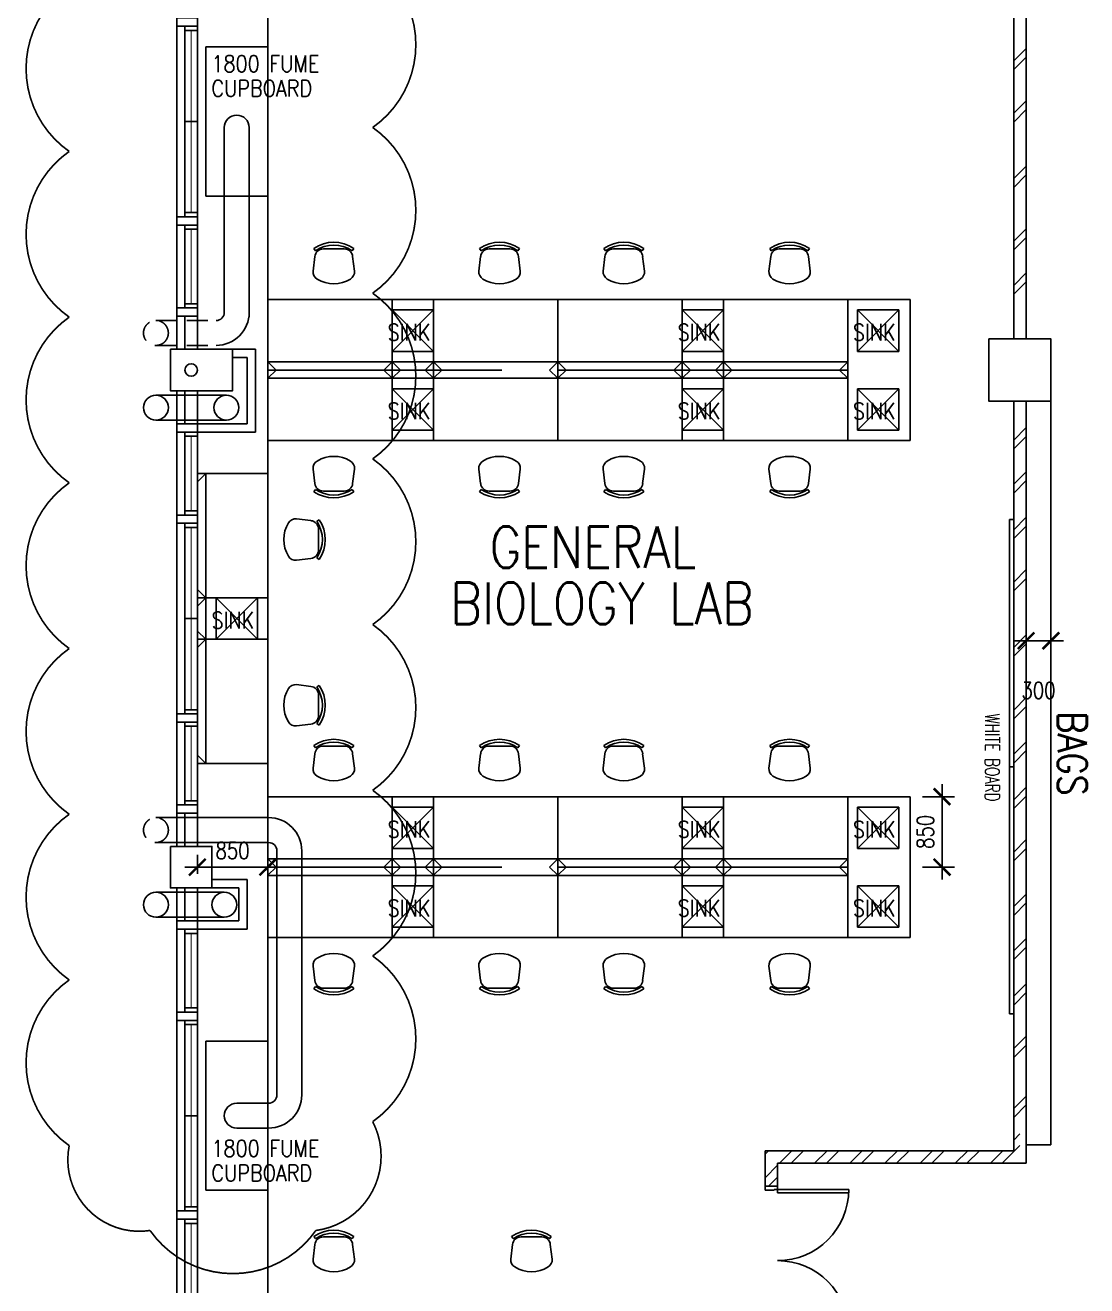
# Model space of a CAD drawing. Extents: x 2687779 to 2997471, y -863049 to -631414.
# Drawn here: x 2944002 to 2956812, y -837477 to -822262 of the extents above; entities that cross this region are included whole.
import ezdxf

# ---------------------------------------------------------------- set-up
doc = ezdxf.new("R2010")
doc.units = 0
doc.header["$LTSCALE"] = 10
doc.header["$MEASUREMENT"] = 0
doc.header["$PDMODE"] = 34
doc.linetypes.add('HIDDEN', pattern=[0.375, 0.25, -0.125])
doc.layers.get('0').update_dxf_attribs({"linetype": 'CONTINUOUS'})
doc.layers.get('DEFPOINTS').update_dxf_attribs({"linetype": 'CONTINUOUS'})
for name, color, linetype in [('BO', 7, 'CONTINUOUS'), ('COL', 3, 'CONTINUOUS'), ('DR', 7, 'CONTINUOUS'), ('FURN', 1, 'CONTINUOUS'), ('hatch', 7, 'CONTINUOUS'), ('RISERFUME', 1, 'CONTINUOUS'), ('RWDP', 145, 'CONTINUOUS'), ('T50', 3, 'CONTINUOUS'), ('WALL', 2, 'CONTINUOUS'), ('WIN', 5, 'CONTINUOUS')]:
    doc.layers.add(name, color=color, linetype=linetype)
doc.styles.add('ROMANS', font='romans.shx', dxfattribs={"width": 0.8, "height": 100})
doc.styles.get("Standard").update_dxf_attribs({"font": 'ROMANS.SHX'})
doc.dimstyles.new('STANDARD$0', dxfattribs={"dimscale": 0, "dimtxt": 8, "dimasz": 6, "dimexe": 1, "dimexo": 1, "dimgap": 3, "dimtad": 1, "dimdec": 0, "dimlfac": -1, "dimrnd": 1, "dimzin": 0, "dimdsep": 46, "dimtxsty": 'Standard', "dimcen": 0, "dimclrd": 5, "dimclre": 250, "dimadec": 0, "dimazin": 0, "dimtfac": 1, "dimtdec": 4, "dimtofl": 0, "dimtmove": 0, "dimatfit": 3, "dimfxl": 1, "dimtolj": 1, "dimtzin": 0, "dimarcsym": 0})

# ---------------------------------------------------------------- blocks, each defined once
blk = doc.blocks.new('DR-1800-B')
at = {"layer": 'DR'}
for p, q in [((-50, 0), (0, 0)), ((0, 0), (0, -150)), ((-1800, 0), (-1800, -150)), ((-1750, 0), (-1800, 0)), ((-1800, -150), (-1760, -150)), ((-1760, -150), (-1760, -110)), ((-1760, -110), (-1750, -110)), ((-1760, -150), (-1760, -1010)), ((-1720, -150), (-1760, -150)), ((-1750, -110), (-1750, 0)), ((-1720, -1009), (-1720, -150)), ((-80, -1009), (-80, -150)), ((-80, -150), (-40, -150)), ((-50, -110), (-50, 0)), ((-40, -110), (-50, -110)), ((-40, -150), (-40, -110)), ((-40, -150), (-40, -1010)), ((0, -150), (-40, -150))]:
    blk.add_line(p, q, dxfattribs=at)
for centre, start, end in [((-1760, -150), 270, 0), ((-40, -150), 180.0001, 270)]:
    blk.add_arc(centre, 860, start, end, dxfattribs=at)
blk = doc.blocks.new('_ARCHTICK')
at = {"color": 0, "linetype": 'ByBlock', "const_width": 0.15}
blk.add_lwpolyline([(-0.5, -0.5), (0.5, 0.5)], dxfattribs=at)
blk = doc.blocks.new('*D340')
at = {"layer": 'BO', "color": 7, "linetype": 'Continuous', "lineweight": -2, "transparency": 16777216}
for p, q in [((2956079, -829432), (2956079, -829842)), ((2956379, -829432), (2956379, -829842)), ((2955929, -829692), (2956529, -829692))]:
    blk.add_line(p, q, dxfattribs=at)
at = {"layer": 'DEFPOINTS', "color": 0, "linetype": 'Continuous', "transparency": 16777216}
for p in [(2956079, -829282), (2956379, -829282), (2956379, -829692)]:
    blk.add_point(p, dxfattribs=at)
at = {"layer": 'BO', "color": 7, "linetype": 'Continuous', "lineweight": -2, "transparency": 16777216, "xscale": 200, "yscale": 200, "zscale": 200, "rotation": 180}
blk.add_blockref('_ARCHTICK', (2956079, -829692), dxfattribs=at)
at = {"layer": 'BO', "color": 7, "linetype": 'Continuous', "lineweight": -2, "transparency": 16777216, "xscale": 200, "yscale": 200, "zscale": 200}
blk.add_blockref('_ARCHTICK', (2956379, -829692), dxfattribs=at)
at = {"layer": 'BO', "color": 7, "linetype": 'Continuous', "transparency": 16777216, "insert": (2956229, -830292), "char_height": 200, "attachment_point": 5, "style": 'ROMANS'}
blk.add_mtext('\\A1;300', dxfattribs=at)
blk = doc.blocks.new('CHAIR11')
at = {"layer": 'FURN', "color": 1}
for p, q in [((-676, 492), (-653, 318)), ((-176, 492), (-198, 318)), ((-647, 246), (-666, 218)), ((-300, 225), (-552, 225)), ((-205, 246), (-186, 218))]:
    blk.add_line(p, q, dxfattribs=at)
for centre, radius, start, end in [((-426, 260), 385, 58.407, 121.593), ((-574, 501), 102, 121.593, 184.9697), ((-278, 501), 102, 355.0303, 58.407), ((-552, 327), 102, 184.9697, 270), ((-300, 327), 102, 270, 355.0303), ((-426, 569), 425, 235.6197, 304.3803), ((-426, 569), 391, 235.6197, 304.3803)]:
    blk.add_arc(centre, radius, start, end, dxfattribs=at)
blk = doc.blocks.new('*D358')
at = {"layer": 'DEFPOINTS', "color": 0, "linetype": 'Continuous', "transparency": 16777216}
for p in [(2954679, -831574), (2955065, -831574), (2954679, -832424)]:
    blk.add_point(p, dxfattribs=at)
at = {"layer": 'FURN', "color": 7, "linetype": 'Continuous', "lineweight": -2, "transparency": 16777216}
for p, q in [((2955065, -832574), (2955065, -831424)), ((2954829, -831574), (2955215, -831574)), ((2954829, -832424), (2955215, -832424))]:
    blk.add_line(p, q, dxfattribs=at)
at = {"layer": 'FURN', "color": 7, "linetype": 'Continuous', "lineweight": -2, "transparency": 16777216, "xscale": 200, "yscale": 200, "zscale": 200}
for p, rotation in [((2955065, -831574), 90), ((2955065, -832424), 270)]:
    blk.add_blockref('_ARCHTICK', p, dxfattribs=dict(at, rotation=rotation))
at = {"layer": 'FURN', "color": 7, "linetype": 'Continuous', "transparency": 16777216, "insert": (2954865, -831999), "char_height": 200, "attachment_point": 5, "rotation": 90, "style": 'ROMANS'}
blk.add_mtext('\\A1;850', dxfattribs=at)
blk = doc.blocks.new('*D346')
at = {"layer": 'DEFPOINTS', "color": 0, "linetype": 'Continuous', "transparency": 16777216}
for p in [(2946929, -832424), (2946079, -832654), (2946929, -832654)]:
    blk.add_point(p, dxfattribs=at)
at = {"layer": 'FURN', "color": 7, "linetype": 'Continuous', "lineweight": -2, "transparency": 16777216}
for p, q in [((2946079, -832504), (2946079, -832274)), ((2946929, -832504), (2946929, -832274)), ((2945929, -832424), (2947079, -832424))]:
    blk.add_line(p, q, dxfattribs=at)
at = {"layer": 'FURN', "color": 7, "linetype": 'Continuous', "lineweight": -2, "transparency": 16777216, "xscale": 200, "yscale": 200, "zscale": 200, "rotation": 180}
blk.add_blockref('_ARCHTICK', (2946079, -832424), dxfattribs=at)
at = {"layer": 'FURN', "color": 7, "linetype": 'Continuous', "lineweight": -2, "transparency": 16777216, "xscale": 200, "yscale": 200, "zscale": 200}
blk.add_blockref('_ARCHTICK', (2946929, -832424), dxfattribs=at)
at = {"layer": 'FURN', "color": 7, "linetype": 'Continuous', "transparency": 16777216, "insert": (2946504, -832224), "char_height": 200, "attachment_point": 5, "style": 'ROMANS'}
blk.add_mtext('\\A1;850', dxfattribs=at)

msp = doc.modelspace()

# ---------------------------------------------------------------- hatches: boundary and pattern name
at = {"layer": 'hatch'}
h = msp.add_hatch(dxfattribs=at)
h.set_pattern_fill('ANSI32', color=1, scale=800, style=0)
h.paths.add_polyline_path([(2952929.5, -835849.1), (2952929.5, -836274.1), (2953079.5, -836274.1), (2953079.5, -835999.1), (2956004.5, -835999.1), (2956004.5, -835370.1), (2955929.5, -835445.1), (2955929.5, -835849.1)])

# ---------------------------------------------------------------- linework, layer by layer
at = {"color": 9}
for p, q in [((2945829.5, -826174.1), (2945829.5, -820674.1)), ((2945829.5, -832174.1), (2945829.5, -826674.1)), ((2945829.5, -838174.1), (2945829.5, -832674.1))]:
    msp.add_line(p, q, dxfattribs=at)
at = {"layer": 'BO', "linetype": 'Continuous'}
for p in [(2956379.5, -826799.1), (2956379.5, -826799.1), (2956079.5, -835774.1), (2956079.5, -835774.1)]:
    msp.add_line(p, (2956379.5, -835774.1), dxfattribs=at)
at = {"layer": 'COL'}
for points in [[(2945754.5, -826174.1), (2946504.5, -826174.1), (2946504.5, -826674.1), (2945754.5, -826674.1)], [(2955629.5, -826049.1), (2956379.5, -826049.1), (2956379.5, -826799.1), (2955629.5, -826799.1)], [(2945754.5, -832174.1), (2946254.5, -832174.1), (2946254.5, -832674.1), (2945754.5, -832674.1)]]:
    msp.add_lwpolyline(points, close=True, dxfattribs=at)
at = {"layer": 'FURN', "linetype": 'Continuous'}
for p, q in [((2946929.5, -820424.1), (2946929.5, -838349.1)), ((2946179.5, -824324.1), (2946179.5, -822524.1)), ((2946179.5, -822524.1), (2946929.5, -822524.1)), ((2946929.5, -824323.9), (2946929.5, -822524.1)), ((2946929.5, -822924.1), (2946929.5, -824424.1)), ((2946929.5, -823674.1), (2946929.5, -823174.1)), ((2946929.5, -824323.9), (2946179.5, -824324.1)), ((2946929.5, -826324.1), (2946929.5, -825574.1)), ((2946929.5, -825574.1), (2948429.5, -825574.1)), ((2946929.5, -826424.1), (2946929.5, -825574.1)), ((2948429.5, -825574.1), (2948429.5, -826424.1)), ((2948929.5, -825574.1), (2948429.5, -825574.1)), ((2948929.5, -826424.1), (2948929.5, -825574.1)), ((2948929.5, -825574.1), (2950429.5, -825574.1)), ((2950429.5, -826324.1), (2950429.5, -825574.1)), ((2950429.5, -825574.1), (2951929.5, -825574.1)), ((2950429.5, -825574.1), (2950429.5, -826524.1)), ((2951929.5, -825574.1), (2951929.5, -826524.1)), ((2952429.5, -825574.1), (2951929.5, -825574.1)), ((2952429.5, -826524.1), (2952429.5, -825574.1)), ((2952429.5, -825574.1), (2953929.5, -825574.1)), ((2953929.5, -825574.1), (2953929.5, -826524.1)), ((2953929.5, -825574.1), (2954679.5, -825574.1)), ((2954679.5, -825574.1), (2954679.5, -827274.1)), ((2946929.5, -826199.1), (2946929.5, -825699.1)), ((2946929.5, -826199.1), (2946929.5, -825699.1)), ((2948929.5, -825699.1), (2948429.5, -826199.1)), ((2948429.5, -825699.1), (2948929.5, -826199.1)), ((2948929.5, -825699.1), (2948429.5, -825699.1)), ((2948429.5, -825699.1), (2948429.5, -826199.1)), ((2948929.5, -826199.1), (2948929.5, -825699.1)), ((2950429.5, -826199.1), (2950429.5, -825699.1)), ((2952429.5, -825699.1), (2951929.5, -826199.1)), ((2951929.5, -825699.1), (2952429.5, -826199.1)), ((2952429.5, -825699.1), (2951929.5, -825699.1)), ((2951929.5, -825699.1), (2951929.5, -826199.1)), ((2952429.5, -826199.1), (2952429.5, -825699.1)), ((2954544, -825699.1), (2954044, -826199.1)), ((2954044, -825699.1), (2954544, -826199.1)), ((2954544, -825699.1), (2954044, -825699.1)), ((2954044, -825699.1), (2954044, -826199.1)), ((2954544, -826199.1), (2954544, -825699.1)), ((2948429.5, -826324.1), (2946929.5, -826324.1)), ((2946929.5, -826324.1), (2946929.5, -826524.1)), ((2947029.5, -826424.1), (2946929.5, -826324.1)), ((2948429.5, -826324.1), (2948329.5, -826424.1)), ((2948429.5, -826199.1), (2948929.5, -826199.1)), ((2948929.5, -826324.1), (2948429.5, -826324.1)), ((2948529.5, -826424.1), (2948429.5, -826324.1)), ((2948679.5, -826199.1), (2948929.5, -826199.1)), ((2948929.5, -826324.1), (2948829.5, -826424.1)), ((2950429.5, -826324.1), (2948929.5, -826324.1)), ((2949029.5, -826424.1), (2948929.5, -826324.1)), ((2950429.5, -826324.1), (2950329.5, -826424.1)), ((2951929.5, -826324.1), (2950429.5, -826324.1)), ((2950529.5, -826424.1), (2950429.5, -826324.1)), ((2951929.5, -826324.1), (2951829.5, -826424.1)), ((2951929.5, -826199.1), (2952429.5, -826199.1)), ((2952429.5, -826324.1), (2951929.5, -826324.1)), ((2952029.5, -826424.1), (2951929.5, -826324.1)), ((2952179.5, -826199.1), (2952429.5, -826199.1)), ((2952429.5, -826324.1), (2952329.5, -826424.1)), ((2953929.5, -826324.1), (2952429.5, -826324.1)), ((2952529.5, -826424.1), (2952429.5, -826324.1)), ((2953929.5, -826324.1), (2953829.5, -826424.1)), ((2954044, -826199.1), (2954544, -826199.1)), ((2954294, -826199.1), (2954544, -826199.1)), ((2946928.5, -826523.1), (2947029.5, -826424.1)), ((2949754.5, -826424.1), (2946929.5, -826424.1)), ((2946929.5, -827274.1), (2946929.5, -826424.1)), ((2948329.5, -826424.1), (2948428.5, -826523.1)), ((2948428.5, -826523.1), (2948529.5, -826424.1)), ((2948429.5, -826424.1), (2948429.5, -827274.1)), ((2948829.5, -826424.1), (2948928.5, -826523.1)), ((2948928.5, -826523.1), (2949029.5, -826424.1)), ((2948929.5, -827274.1), (2948929.5, -826424.1)), ((2950329.5, -826424.1), (2950428.5, -826523.1)), ((2950428.5, -826523.1), (2950529.5, -826424.1)), ((2953929.5, -826424.1), (2950429.5, -826424.1)), ((2951829.5, -826424.1), (2951928.5, -826523.1)), ((2951928.5, -826523.1), (2952029.5, -826424.1)), ((2952329.5, -826424.1), (2952428.5, -826523.1)), ((2952428.5, -826523.1), (2952529.5, -826424.1)), ((2953829.5, -826424.1), (2953929.5, -826524.1)), ((2946929.5, -827274.1), (2946929.5, -826524.1)), ((2946929.5, -826524.1), (2948429.5, -826524.1)), ((2948929.5, -826524.1), (2948429.5, -826524.1)), ((2948929.5, -826524.1), (2950429.5, -826524.1)), ((2951929.5, -826524.1), (2950429.5, -826524.1)), ((2950429.5, -826524.1), (2950429.5, -827274.1)), ((2951929.5, -826524.1), (2950429.5, -826524.1)), ((2950429.5, -827274.1), (2950429.5, -826524.1)), ((2953929.5, -826524.1), (2951929.5, -826524.1)), ((2952429.5, -826524.1), (2951929.5, -826524.1)), ((2951929.5, -826524.1), (2951929.5, -827274.1)), ((2953929.5, -826524.1), (2952429.5, -826524.1)), ((2952429.5, -826524.1), (2952429.5, -827274.1)), ((2953929.5, -827274.1), (2953929.5, -826524.1)), ((2948929.5, -826649.1), (2948429.5, -827149.1)), ((2948429.5, -826649.1), (2948929.5, -827149.1)), ((2948929.5, -826649.1), (2948429.5, -826649.1)), ((2948429.5, -826649.1), (2948429.5, -827149.1)), ((2948929.5, -827149.1), (2948929.5, -826649.1)), ((2950429.5, -826649.1), (2950429.5, -827149.1)), ((2950429.5, -827149.1), (2950429.5, -826649.1)), ((2952429.5, -827149.1), (2951929.5, -826649.1)), ((2951929.5, -827149.1), (2952429.5, -826649.1)), ((2951929.5, -827149.1), (2951929.5, -826649.1)), ((2951929.5, -826649.1), (2952429.5, -826649.1)), ((2952179.5, -826649.1), (2952429.5, -826649.1)), ((2952429.5, -826649.1), (2952429.5, -827149.1)), ((2954544, -827149.1), (2954044, -826649.1)), ((2954044, -827149.1), (2954544, -826649.1)), ((2954044, -827149.1), (2954044, -826649.1)), ((2954044, -826649.1), (2954544, -826649.1)), ((2954294, -826649.1), (2954544, -826649.1)), ((2954544, -826649.1), (2954544, -827149.1)), ((2948429.5, -827149.1), (2948929.5, -827149.1)), ((2948679.5, -827149.1), (2948929.5, -827149.1)), ((2952429.5, -827149.1), (2951929.5, -827149.1)), ((2954544, -827149.1), (2954044, -827149.1)), ((2948429.5, -827274.1), (2946929.5, -827274.1)), ((2948929.5, -827274.1), (2948429.5, -827274.1)), ((2950429.5, -827274.1), (2948929.5, -827274.1)), ((2950429.5, -827274.1), (2951929.5, -827274.1)), ((2952429.5, -827274.1), (2951929.5, -827274.1)), ((2952429.5, -827274.1), (2953929.5, -827274.1)), ((2954679.5, -827274.1), (2953929.5, -827274.1)), ((2946079.5, -831174.1), (2946079.5, -827674.1)), ((2946079.5, -827674.1), (2946929.5, -827674.1)), ((2946079.5, -827774.1), (2946179.5, -827674.1)), ((2946179.5, -829174.1), (2946179.5, -827674.1)), ((2946929.5, -827674.1), (2946929.5, -829174.1)), ((2946179.5, -829174.1), (2946079.5, -829074.1)), ((2946929.5, -829174.1), (2946079.5, -829174.1)), ((2946079.5, -829274.1), (2946179.5, -829174.1)), ((2946179.5, -829674.1), (2946179.5, -829174.1)), ((2946804.5, -829674.1), (2946304.5, -829174.1)), ((2946804.5, -829174.1), (2946304.5, -829674.1)), ((2946804.5, -829174.1), (2946304.5, -829174.1)), ((2946304.5, -829174.1), (2946304.5, -829674.1)), ((2946804.5, -829674.1), (2946804.5, -829174.1)), ((2946929.5, -829674.1), (2946929.5, -829174.1)), ((2946304.5, -829424.1), (2946304.5, -829674.1)), ((2946179.5, -829674.1), (2946079.5, -829574.1)), ((2946079.5, -829674.1), (2946929.5, -829674.1)), ((2946079.5, -829774.1), (2946179.5, -829674.1)), ((2946179.5, -831174.1), (2946179.5, -829674.1)), ((2946304.5, -829674.1), (2946804.5, -829674.1)), ((2946929.5, -829674.1), (2946929.5, -831174.1)), ((2946929.5, -829674.1), (2946929.5, -831174.1)), ((2946929.5, -830249.3), (2946929.5, -829749.3)), ((2946929.5, -830249.3), (2946929.5, -829749.3)), ((2946179.5, -831174.1), (2946079.5, -831074.1)), ((2946079.5, -831174.1), (2946929.5, -831174.1)), ((2946304.5, -831174.1), (2946804.5, -831174.1)), ((2946929.5, -832324.1), (2946929.5, -831574.1)), ((2946929.5, -831574.1), (2948429.5, -831574.1)), ((2946929.5, -832424.1), (2946929.5, -831574.1)), ((2948429.5, -831574.1), (2948429.5, -832424.1)), ((2948929.5, -831574.1), (2948429.5, -831574.1)), ((2948929.5, -832424.1), (2948929.5, -831574.1)), ((2948929.5, -831574.1), (2950429.5, -831574.1)), ((2950429.5, -832324.1), (2950429.5, -831574.1)), ((2950429.5, -831574.1), (2951929.5, -831574.1)), ((2950429.5, -831574.1), (2950429.5, -832524.1)), ((2951929.5, -831574.1), (2951929.5, -832524.1)), ((2952429.5, -831574.1), (2951929.5, -831574.1)), ((2952429.5, -832524.1), (2952429.5, -831574.1)), ((2952429.5, -831574.1), (2953929.5, -831574.1)), ((2953929.5, -831574.1), (2953929.5, -832524.1)), ((2953929.5, -831574.1), (2954679.5, -831574.1)), ((2954679.5, -831574.1), (2954679.5, -833274.1)), ((2946929.5, -832199.1), (2946929.5, -831699.1)), ((2946929.5, -832199.1), (2946929.5, -831699.1)), ((2948929.5, -831699.1), (2948429.5, -832199.1)), ((2948429.5, -831699.1), (2948929.5, -832199.1)), ((2948929.5, -831699.1), (2948429.5, -831699.1)), ((2948429.5, -831699.1), (2948429.5, -832199.1)), ((2948929.5, -832199.1), (2948929.5, -831699.1)), ((2950429.5, -832199.1), (2950429.5, -831699.1)), ((2952429.5, -831699.1), (2951929.5, -832199.1)), ((2951929.5, -831699.1), (2952429.5, -832199.1)), ((2952429.5, -831699.1), (2951929.5, -831699.1)), ((2951929.5, -831699.1), (2951929.5, -832199.1)), ((2952429.5, -832199.1), (2952429.5, -831699.1)), ((2954544, -831699.1), (2954044, -832199.1)), ((2954044, -831699.1), (2954544, -832199.1)), ((2954544, -831699.1), (2954044, -831699.1)), ((2954044, -831699.1), (2954044, -832199.1)), ((2954544, -832199.1), (2954544, -831699.1)), ((2947038.5, -832227), (2947038.5, -835174.1)), ((2947338.5, -832227), (2947338.5, -835174.1)), ((2948429.5, -832199.1), (2948929.5, -832199.1)), ((2948679.5, -832199.1), (2948929.5, -832199.1)), ((2951929.5, -832199.1), (2952429.5, -832199.1)), ((2952179.5, -832199.1), (2952429.5, -832199.1)), ((2954044, -832199.1), (2954544, -832199.1)), ((2954294, -832199.1), (2954544, -832199.1)), ((2946928.5, -832523.1), (2947029.5, -832424.1)), ((2948429.5, -832324.1), (2946929.5, -832324.1)), ((2946929.5, -832324.1), (2946929.5, -832524.1)), ((2947029.5, -832424.1), (2946929.5, -832324.1)), ((2949754.5, -832424.1), (2946929.5, -832424.1)), ((2946929.5, -833274.1), (2946929.5, -832424.1)), ((2948429.5, -832324.1), (2948329.5, -832424.1)), ((2948329.5, -832424.1), (2948428.5, -832523.1)), ((2948428.5, -832523.1), (2948529.5, -832424.1)), ((2948929.5, -832324.1), (2948429.5, -832324.1)), ((2948529.5, -832424.1), (2948429.5, -832324.1)), ((2948429.5, -832424.1), (2948429.5, -833274.1)), ((2948929.5, -832324.1), (2948829.5, -832424.1)), ((2948829.5, -832424.1), (2948928.5, -832523.1)), ((2948928.5, -832523.1), (2949029.5, -832424.1)), ((2950429.5, -832324.1), (2948929.5, -832324.1)), ((2949029.5, -832424.1), (2948929.5, -832324.1)), ((2948929.5, -833274.1), (2948929.5, -832424.1)), ((2950429.5, -832324.1), (2950329.5, -832424.1)), ((2950329.5, -832424.1), (2950428.5, -832523.1)), ((2950428.5, -832523.1), (2950529.5, -832424.1)), ((2951929.5, -832324.1), (2950429.5, -832324.1)), ((2950529.5, -832424.1), (2950429.5, -832324.1)), ((2953929.5, -832424.1), (2950429.5, -832424.1)), ((2951929.5, -832324.1), (2951829.5, -832424.1)), ((2951829.5, -832424.1), (2951928.5, -832523.1)), ((2951928.5, -832523.1), (2952029.5, -832424.1)), ((2952429.5, -832324.1), (2951929.5, -832324.1)), ((2952029.5, -832424.1), (2951929.5, -832324.1)), ((2952429.5, -832324.1), (2952329.5, -832424.1)), ((2952329.5, -832424.1), (2952428.5, -832523.1)), ((2952428.5, -832523.1), (2952529.5, -832424.1)), ((2953929.5, -832324.1), (2952429.5, -832324.1)), ((2952529.5, -832424.1), (2952429.5, -832324.1)), ((2953929.5, -832324.1), (2953829.5, -832424.1)), ((2953829.5, -832424.1), (2953929.5, -832524.1)), ((2946929.5, -833274.1), (2946929.5, -832524.1)), ((2946929.5, -832524.1), (2948429.5, -832524.1)), ((2948929.5, -832524.1), (2948429.5, -832524.1)), ((2948929.5, -832524.1), (2950429.5, -832524.1)), ((2951929.5, -832524.1), (2950429.5, -832524.1)), ((2950429.5, -832524.1), (2950429.5, -833274.1)), ((2951929.5, -832524.1), (2950429.5, -832524.1)), ((2950429.5, -833274.1), (2950429.5, -832524.1)), ((2953929.5, -832524.1), (2951929.5, -832524.1)), ((2952429.5, -832524.1), (2951929.5, -832524.1)), ((2951929.5, -832524.1), (2951929.5, -833274.1)), ((2953929.5, -832524.1), (2952429.5, -832524.1)), ((2952429.5, -832524.1), (2952429.5, -833274.1)), ((2953929.5, -833274.1), (2953929.5, -832524.1)), ((2946929.5, -833149.1), (2946929.5, -832649.1)), ((2946929.5, -833149.1), (2946929.5, -832649.1)), ((2948929.5, -832649.1), (2948429.5, -833149.1)), ((2948429.5, -832649.1), (2948929.5, -833149.1)), ((2948929.5, -832649.1), (2948429.5, -832649.1)), ((2948429.5, -832649.1), (2948429.5, -833149.1)), ((2948929.5, -833149.1), (2948929.5, -832649.1)), ((2950429.5, -832649.1), (2950429.5, -833149.1)), ((2950429.5, -833149.1), (2950429.5, -832649.1)), ((2952429.5, -833149.1), (2951929.5, -832649.1)), ((2951929.5, -833149.1), (2952429.5, -832649.1)), ((2951929.5, -833149.1), (2951929.5, -832649.1)), ((2951929.5, -832649.1), (2952429.5, -832649.1)), ((2952179.5, -832649.1), (2952429.5, -832649.1)), ((2952429.5, -832649.1), (2952429.5, -833149.1)), ((2954544, -833149.1), (2954044, -832649.1)), ((2954044, -833149.1), (2954544, -832649.1)), ((2954044, -833149.1), (2954044, -832649.1)), ((2954044, -832649.1), (2954544, -832649.1)), ((2954294, -832649.1), (2954544, -832649.1)), ((2954544, -832649.1), (2954544, -833149.1)), ((2948429.5, -833149.1), (2948929.5, -833149.1)), ((2948679.5, -833149.1), (2948929.5, -833149.1)), ((2952429.5, -833149.1), (2951929.5, -833149.1)), ((2954544, -833149.1), (2954044, -833149.1)), ((2948429.5, -833274.1), (2946929.5, -833274.1)), ((2948929.5, -833274.1), (2948429.5, -833274.1)), ((2950429.5, -833274.1), (2948929.5, -833274.1)), ((2950429.5, -833274.1), (2951929.5, -833274.1)), ((2952429.5, -833274.1), (2951929.5, -833274.1)), ((2952429.5, -833274.1), (2953929.5, -833274.1)), ((2954679.5, -833274.1), (2953929.5, -833274.1)), ((2946179.5, -836324.1), (2946179.5, -834524.1)), ((2946179.5, -834524.1), (2946929.5, -834524.1)), ((2946929.5, -836323.9), (2946929.5, -834524.1)), ((2946929.5, -834924.1), (2946929.5, -836424.1)), ((2946929.5, -835674.1), (2946929.5, -835174.1)), ((2946929.5, -835674.1), (2946929.5, -837174.1)), ((2946929.5, -836323.9), (2946179.5, -836324.1))]:
    msp.add_line(p, q, dxfattribs=at)
at = {"layer": 'FURN'}
for points in [[(2955879.5, -828228.6), (2955929.5, -828228.6), (2955929.5, -831211.6), (2955879.5, -831211.6)], [(2955879.5, -831211.6), (2955929.5, -831211.6), (2955929.5, -834194.6), (2955879.5, -834194.6)]]:
    msp.add_lwpolyline(points, close=True, dxfattribs=at)
at = {"layer": 'hatch', "color": 1}
for p, q in [((2955929.5, -822692.4), (2956079.5, -822542.4)), ((2955929.5, -822798.5), (2956079.5, -822648.5)), ((2955929.5, -823324.5), (2956079.5, -823174.5)), ((2955929.5, -823430.6), (2956079.5, -823280.6)), ((2955929.5, -824112.9), (2956079.5, -823962.9)), ((2955929.5, -824218.9), (2956079.5, -824068.9)), ((2955929.5, -824868.7), (2956079.5, -824718.7)), ((2955929.5, -824974.8), (2956079.5, -824824.8)), ((2955929.5, -825402.5), (2956079.5, -825252.5)), ((2955929.5, -825508.5), (2956079.5, -825358.5)), ((2955929.5, -827269.2), (2956079.5, -827119.2)), ((2955929.5, -827375.3), (2956079.5, -827225.3)), ((2955929.5, -827803), (2956079.5, -827653)), ((2955929.5, -827909), (2956079.5, -827759)), ((2955929.5, -828351.4), (2956079.5, -828201.4)), ((2955929.5, -828457.5), (2956079.5, -828307.5)), ((2955929.5, -828983.5), (2956079.5, -828833.5)), ((2955929.5, -829089.6), (2956079.5, -828939.6)), ((2955929.5, -829771.9), (2956079.5, -829621.9)), ((2955929.5, -829877.9), (2956079.5, -829727.9)), ((2955929.5, -830527.7), (2956079.5, -830377.7)), ((2955929.5, -830633.8), (2956079.5, -830483.8)), ((2955929.5, -831061.5), (2956079.5, -830911.5)), ((2955929.5, -831167.5), (2956079.5, -831017.5)), ((2955929.5, -831609.9), (2956079.5, -831459.9)), ((2955929.5, -831716), (2956079.5, -831566)), ((2955929.5, -832242), (2956079.5, -832092)), ((2955929.5, -832348.1), (2956079.5, -832198.1)), ((2955929.5, -832900.7), (2956079.5, -832750.7)), ((2955929.5, -833006.8), (2956079.5, -832856.8)), ((2955929.5, -833434.5), (2956079.5, -833284.5)), ((2955929.5, -833540.5), (2956079.5, -833390.5)), ((2955929.5, -833982.9), (2956079.5, -833832.9)), ((2955929.5, -834089), (2956079.5, -833939)), ((2955929.5, -834615), (2956079.5, -834465)), ((2955929.5, -834721.1), (2956079.5, -834571.1)), ((2955929.5, -835339), (2956079.5, -835189)), ((2955929.5, -835445.1), (2956079.5, -835295.1))]:
    msp.add_line(p, q, dxfattribs=at)
at = {"layer": 'RISERFUME', "linetype": 'Continuous'}
for p, q in [((2946404.5, -823497), (2946404.5, -825727)), ((2946704.5, -823497), (2946704.5, -825782)), ((2946779.5, -827174.1), (2946779.5, -826174.1)), ((2946679.5, -827074.1), (2946679.5, -826274.1)), ((2946554.5, -835274.1), (2946938.5, -835274.1)), ((2946554.5, -835574.1), (2946938.5, -835574.1))]:
    msp.add_line(p, q, dxfattribs=at)
at = {"layer": 'RISERFUME', "linetype": 'HIDDEN', "ltscale": 100}
for p, q in [((2945579.1, -825827), (2946304.5, -825827)), ((2945579.1, -826127), (2946304.5, -826127))]:
    msp.add_line(p, q, dxfattribs=at)
at = {"layer": 'RISERFUME', "linetype": 'Continuous', "ltscale": 100}
for p, q in [((2946504.5, -826174.1), (2946779.5, -826174.1)), ((2946504.5, -826274.1), (2946679.5, -826274.1)), ((2945579.1, -826728), (2946429.8, -826728)), ((2945579.1, -827028), (2946429.8, -827028)), ((2946079.5, -827074.1), (2946679.5, -827074.1)), ((2946079.5, -827174.1), (2946779.5, -827174.1)), ((2945579.1, -831827), (2946938.5, -831827)), ((2945579.1, -832127), (2946938.5, -832127)), ((2946254.5, -832574.1), (2946679.5, -832574.1)), ((2946679.5, -833174.1), (2946679.5, -832574.1)), ((2945579.1, -832728), (2946404.5, -832728)), ((2946254.5, -832674.1), (2946579.5, -832674)), ((2946579.5, -833074.1), (2946579.5, -832674)), ((2945579.1, -833028), (2946404.5, -833028)), ((2946079.5, -833074.1), (2946579.5, -833074.1)), ((2946079.5, -833174.1), (2946679.5, -833174.1))]:
    msp.add_line(p, q, dxfattribs=at)
at = {"layer": 'RISERFUME', "color": 3, "linetype": 'Continuous', "const_width": 20}
msp.add_lwpolyline([(2944532.9, -821785.6, 0.5205671), (2944532.9, -823785.6, 0.5205671), (2944532.9, -825785.6, 0.5205671), (2944532.9, -827785.6, 0.5205671), (2944532.9, -829785.6, 0.5205671), (2944532.9, -831785.6, 0.5205671), (2944532.9, -833785.6, 0.5205671), (2944532.9, -835785.6, 0.5205671), (2945508.5, -836810, 0.5205671), (2947508.5, -836810, 0.5205671), (2948194.9, -835496.4, 0.5205671), (2948194.9, -833496.4, 0.5205671), (2948194.9, -831496.4, 0.5205671), (2948194.9, -829496.4, 0.5205671), (2948194.9, -827496.4, 0.5205671), (2948194.9, -825496.4, 0.5205671), (2948194.9, -823496.4, 0.5205671), (2948194.9, -821496.4, 0.5205671)], format="xyb", dxfattribs=at)
at = {"layer": 'RISERFUME', "linetype": 'HIDDEN', "ltscale": 100}
for centre in [(2945579.1, -825977), (2945579.1, -831977)]:
    msp.add_circle(centre, 150, dxfattribs=at)
at = {"layer": 'RISERFUME', "linetype": 'Continuous', "ltscale": 100}
for centre in [(2945579.1, -826878), (2946429.8, -826878), (2945579.1, -832878), (2946404.5, -832878)]:
    msp.add_circle(centre, 150, dxfattribs=at)
at = {"layer": 'RISERFUME', "linetype": 'Continuous'}
for centre, radius, start, end in [((2946554.5, -823497), 150, 0, 180), ((2946304.5, -825727), 100, 270, 0), ((2946304.5, -825727), 400, 270, 0), ((2946938.5, -832227), 400, 360, 90), ((2946938.5, -832227), 100, 360, 90), ((2946554.5, -835424.1), 150, 90, 270), ((2946938.5, -835174.1), 100, 270, 360), ((2946938.5, -835174.1), 400, 270, 360)]:
    msp.add_arc(centre, radius, start, end, dxfattribs=at)
at = {"layer": 'RWDP', "color": 142, "linetype": 'Continuous'}
msp.add_circle((2946004.5, -826424.1), 75, dxfattribs=at)
at = {"layer": 'WALL'}
for p, q in [((2956079.5, -820499.1), (2956079.5, -826049.1)), ((2955929.5, -820649.1), (2955929.5, -826049.1)), ((2956079.5, -824105.4), (2956079.5, -824255.4)), ((2956079.5, -824105.4), (2956079.5, -824255.4)), ((2945929.5, -826174.1), (2945929.5, -825774.1)), ((2946079.5, -826174.1), (2946079.5, -825774.1)), ((2945929.5, -827074.1), (2945929.5, -826674.1)), ((2946079.5, -827074.1), (2946079.5, -826674.1)), ((2955929.5, -835849.1), (2955929.5, -826799.1)), ((2956079.5, -835999.1), (2956079.5, -826799.1)), ((2945929.5, -832174.1), (2945929.5, -831774.1)), ((2946079.5, -832174.1), (2946079.5, -831774.1)), ((2945929.5, -833074.1), (2945929.5, -832674.1)), ((2946079.5, -833074.1), (2946079.5, -832674.1)), ((2956079.5, -834607.5), (2956079.5, -834757.5)), ((2956079.5, -834607.5), (2956079.5, -834757.5)), ((2956079.5, -835624.1), (2956079.5, -835774.1)), ((2952929.5, -835849.1), (2955929.5, -835849.1)), ((2952929.5, -835849.1), (2952929.5, -836274.1)), ((2953079.5, -835999.1), (2956079.5, -835999.1)), ((2953079.5, -835999.1), (2953079.5, -836274.1))]:
    msp.add_line(p, q, dxfattribs=at)
for points in [[(2945829.5, -822174.1), (2946079.5, -822174.1), (2946079.5, -822274.1), (2945829.5, -822274.1)], [(2945829.5, -824574.1), (2946079.5, -824574.1), (2946079.5, -824674.1), (2945829.5, -824674.1)], [(2945829.5, -825674.1), (2946079.5, -825674.1), (2946079.5, -825774.1), (2945829.5, -825774.1)], [(2945829.5, -827074.1), (2946079.5, -827074.1), (2946079.5, -827174.1), (2945829.5, -827174.1)], [(2945829.5, -828174.1), (2946079.5, -828174.1), (2946079.5, -828274.1), (2945829.5, -828274.1)], [(2945829.5, -830574.1), (2946079.5, -830574.1), (2946079.5, -830674.1), (2945829.5, -830674.1)], [(2945829.5, -831674.1), (2946079.5, -831674.1), (2946079.5, -831774.1), (2945829.5, -831774.1)], [(2945829.5, -833074.1), (2946079.5, -833074.1), (2946079.5, -833174.1), (2945829.5, -833174.1)], [(2945829.5, -834174.1), (2946079.5, -834174.1), (2946079.5, -834274.1), (2945829.5, -834274.1)], [(2945829.5, -836574.1), (2946079.5, -836574.1), (2946079.5, -836674.1), (2945829.5, -836674.1)]]:
    msp.add_lwpolyline(points, close=True, dxfattribs=at)
at = {"layer": 'WIN'}
for p, q in [((2945929.5, -824574.1), (2945929.5, -822274.1)), ((2945929.5, -822324.1), (2946079.5, -822324.1)), ((2946079.5, -824574.1), (2946079.5, -822274.1)), ((2945929.5, -823424.1), (2946079.5, -823424.1)), ((2945929.5, -824524.1), (2946079.5, -824524.1)), ((2945929.5, -825674.1), (2945929.5, -824674.1)), ((2945929.5, -824724.1), (2946079.5, -824724.1)), ((2946079.5, -825674.1), (2946079.5, -824674.1)), ((2945929.5, -825624.1), (2946079.5, -825624.1)), ((2945929.5, -828174.1), (2945929.5, -827174.1)), ((2945929.5, -827224.1), (2946079.5, -827224.1)), ((2946079.5, -828174.1), (2946079.5, -827174.1)), ((2945929.5, -828124.1), (2946079.5, -828124.1)), ((2945929.5, -830574.1), (2945929.5, -828274.1)), ((2946079.5, -830574.1), (2946079.5, -828274.1)), ((2945929.5, -828324.1), (2946079.5, -828324.1)), ((2945929.5, -829424.1), (2946079.5, -829424.1)), ((2945929.5, -830524.1), (2946079.5, -830524.1)), ((2945929.5, -831674.1), (2945929.5, -830674.1)), ((2945929.5, -830724.1), (2946079.5, -830724.1)), ((2946079.5, -831674.1), (2946079.5, -830674.1)), ((2945929.5, -831624.1), (2946079.5, -831624.1)), ((2945929.5, -834174.1), (2945929.5, -833174.1)), ((2946079.5, -834174.1), (2946079.5, -833174.1)), ((2945929.5, -833224.1), (2946079.5, -833224.1)), ((2945929.5, -834124.1), (2946079.5, -834124.1)), ((2945929.5, -836574.1), (2945929.5, -834274.1)), ((2945929.5, -834324.1), (2946079.5, -834324.1)), ((2946079.5, -836574.1), (2946079.5, -834274.1)), ((2945929.5, -835424.1), (2946079.5, -835424.1)), ((2945929.5, -836524.1), (2946079.5, -836524.1)), ((2945929.5, -837674.1), (2945929.5, -836674.1)), ((2946079.5, -837674.1), (2946079.5, -836674.1)), ((2945929.5, -836724.1), (2946079.5, -836724.1))]:
    msp.add_line(p, q, dxfattribs=at)
at = {"layer": 'WIN', "const_width": 10, "flags": 128}
for points in [[(2946004.5, -824524.1), (2946004.5, -822324.1)], [(2946004.5, -824724.1), (2946004.5, -825624.1)], [(2946004.5, -828124.1), (2946004.5, -827224.1)], [(2946004.5, -830524.1), (2946004.5, -828324.1)], [(2946004.5, -830724.1), (2946004.5, -831624.1)], [(2946004.5, -834124.1), (2946004.5, -833224.1)], [(2946004.5, -836524.1), (2946004.5, -834324.1)], [(2946004.5, -836724.1), (2946004.5, -837624.1)]]:
    msp.add_lwpolyline(points, dxfattribs=at)

# ---------------------------------------------------------------- block references
at = {"linetype": 'Continuous'}
for p, rotation in [((2947299.5, -824737.5), 180), ((2949299.5, -824737.5), 180), ((2950799.5, -824737.5), 180), ((2952799.5, -824737.5), 180), ((2947766.1, -828044.2), 90), ((2947766.1, -830044.2), 90), ((2947299.5, -830737.5), 180), ((2949299.5, -830737.5), 180), ((2950799.5, -830737.5), 180), ((2952799.5, -830737.5), 180), ((2947299.5, -836662.5), 180), ((2949684.5, -836662.5), 180)]:
    msp.add_blockref('CHAIR11', p, dxfattribs=dict(at, rotation=rotation))
at = {"linetype": 'Continuous', "xscale": -1}
for p in [(2947299.5, -828110.8), (2949299.5, -828110.8), (2950799.5, -828110.8), (2952799.5, -828110.8), (2947299.5, -834110.8), (2949299.5, -834110.8), (2950799.5, -834110.8), (2952799.5, -834110.8)]:
    msp.add_blockref('CHAIR11', p, dxfattribs=at)
at = {"layer": 'WALL', "xscale": -1, "rotation": 90}
msp.add_blockref('DR-1800-B', (2952929.5, -838074.1), dxfattribs=at)

# ---------------------------------------------------------------- texts
at = {"layer": 'FURN', "color": 7, "style": 'ROMANS', "width": 0.85}
for s, p in [('1800 FUME', (2946248.8, -822828.1)), ('CUPBOARD', (2946248.8, -823124.1)), ('SINK', (2948375.2, -826068.4)), ('SINK', (2951875.2, -826068.4)), ('SINK', (2953989.8, -826068.4)), ('SINK', (2948375.2, -827018.4)), ('SINK', (2951875.2, -827018.4)), ('SINK', (2953989.8, -827018.4)), ('SINK', (2946250.2, -829543.4)), ('SINK', (2948375.2, -832068.4)), ('SINK', (2951875.2, -832068.4)), ('SINK', (2953989.8, -832068.4)), ('SINK', (2948375.2, -833018.4)), ('SINK', (2951875.2, -833018.4)), ('SINK', (2953989.8, -833018.4)), ('1800 FUME', (2946248.8, -835920.1)), ('CUPBOARD', (2946248.8, -836216.1))]:
    msp.add_text(s, height=200, dxfattribs=at).set_placement(p)
at = {"layer": 'FURN', "color": 7, "linetype": 'Continuous', "style": 'ROMANS', "width": 0.7}
msp.add_text('WHITE BOARD ', height=170, rotation=270, dxfattribs=at).set_placement((2955587.3, -830573.2))
at = {"layer": 'T50', "style": 'ROMANS', "width": 0.85}
for s, p in [('GENERAL', (2949604.6, -828812.3)), ('BIOLOGY LAB', (2949131.2, -829489.6))]:
    msp.add_text(s, height=500, dxfattribs=at).set_placement(p)
at = {"layer": 'T50', "color": 4, "style": 'ROMANS', "width": 0.85}
msp.add_text('BAGS', height=350, rotation=270, dxfattribs=at).set_placement((2956461.7, -830543.5))
at = {"layer": 'T50', "color": 3, "style": 'ROMANS', "width": 0.85}
msp.add_text('BAGS', height=350, rotation=270, dxfattribs=at).set_placement((2956461.7, -830543.5))

# ---------------------------------------------------------------- dimensions: what is measured, and where the dimension line sits
at = {"layer": 'BO', "linetype": 'Continuous'}
dim = msp.add_linear_dim(base=(2956379.5, -829691.9), p1=(2956079.5, -829282), p2=(2956379.5, -829282), dimstyle='STANDARD$0', override={"dimscale": 100, "dimtxt": 2, "dimasz": 2, "dimexe": 1.5, "dimexo": 1.5, "dimgap": 1, "dimtxsty": 'ROMANS', "dimblk": 'ARCHTICK', "dimdle": 1.5, "dimclrd": 7, "dimclre": 7, "dimclrt": 7, "dimtdec": 0, "dimtmove": 2}, dxfattribs=at)
dim.commit()
dim.dimension.update_dxf_attribs({"geometry": '*D340', "text_midpoint": (2956229.5, -830291.9)})
at = {"layer": 'FURN', "linetype": 'Continuous'}
dim = msp.add_linear_dim(base=(2955065, -831574.1), p1=(2954679.5, -832424.1), p2=(2954679.5, -831574.1), angle=90, dimstyle='STANDARD$0', override={"dimscale": 100, "dimtxt": 2, "dimasz": 2, "dimexe": 1.5, "dimexo": 1.5, "dimgap": 1, "dimtxsty": 'ROMANS', "dimblk": 'ARCHTICK', "dimdle": 1.5, "dimclrd": 7, "dimclre": 7, "dimclrt": 7, "dimtdec": 0, "dimtmove": 2}, dxfattribs=at)
dim.commit()
dim.dimension.update_dxf_attribs({"geometry": '*D358', "text_midpoint": (2954865, -831999.1)})
dim = msp.add_linear_dim(base=(2946929.5, -832424.1), p1=(2946079.5, -832654.2), p2=(2946929.5, -832654.2), dimstyle='STANDARD$0', override={"dimscale": 100, "dimtxt": 2, "dimasz": 2, "dimexe": 1.5, "dimexo": 1.5, "dimgap": 1, "dimtxsty": 'ROMANS', "dimblk": 'ARCHTICK', "dimdle": 1.5, "dimclrd": 7, "dimclre": 7, "dimclrt": 7, "dimtdec": 0, "dimtmove": 2}, dxfattribs=at)
dim.commit()
dim.dimension.update_dxf_attribs({"geometry": '*D346', "text_midpoint": (2946504.5, -832224.1)})

doc.saveas('drawing.dxf')
